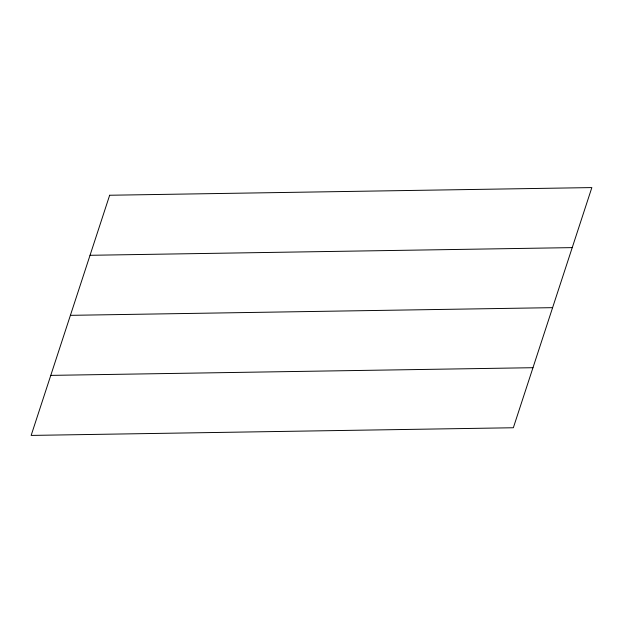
<?xml version="1.0" encoding="UTF-8"?>
<svg xmlns="http://www.w3.org/2000/svg" width="623" height="623" viewBox="0 0 623 623"><rect width="100%" height="100%" fill="white"/><g stroke="black" fill="none" stroke-linecap="round" stroke-linejoin="round"><path stroke-width="0.93" d="M90.031 255.298L572.226 247.619M70.399 315.339L552.601 307.661M50.775 375.381L532.969 367.702M109.656 195.248L31.15 435.422L513.344 427.752L591.85 187.578L109.656 195.248"/></g></svg>
